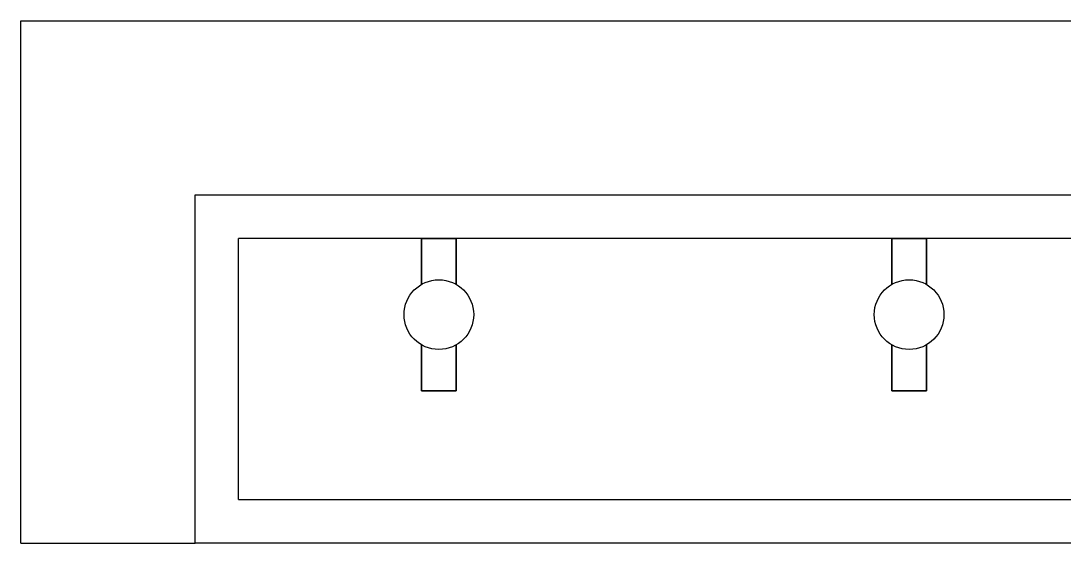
# Model space of a CAD drawing. Header units: millimetres. Extents: x -205 to 117945, y 114 to 103664.
# Drawn here: x 67395 to 68593, y 60464 to 61064 of the extents above; entities that cross this region are included whole.
import ezdxf

# ---------------------------------------------------------------- set-up
doc = ezdxf.new("R2010")
doc.units = ezdxf.units.MM
doc.layers.add('A-TOILET', color=252, linetype='Continuous')
doc.layers.add('A-WALL', color=3, linetype='Continuous')

msp = doc.modelspace()

# ---------------------------------------------------------------- linework, layer by layer
at = {"layer": 'A-TOILET'}
msp.add_line((71794.8, 60463.6), (67594.8, 60463.6), dxfattribs=at)
at = {"layer": 'A-TOILET', "flags": 128}
for points in [[(67644.8, 60513.6), (67644.8, 60813.6)], [(67644.8, 60513.6), (71744.8, 60513.6), (71744.8, 60813.6), (67644.8, 60813.6)]]:
    msp.add_lwpolyline(points, dxfattribs=at)
at = {"layer": 'A-TOILET'}
for points in [[(67854.8, 60760.7), (67854.8, 60813.6), (67894.8, 60813.6), (67894.8, 60760.7)], [(67894.8, 60760.7), (67894.8, 60813.6), (67854.8, 60813.6), (67854.8, 60760.7)], [(68394.8, 60760.7), (68394.8, 60813.6), (68434.8, 60813.6), (68434.8, 60760.7)], [(68434.8, 60760.7), (68434.8, 60813.6), (68394.8, 60813.6), (68394.8, 60760.7)], [(67894.8, 60691.4), (67894.8, 60638.6), (67854.8, 60638.6), (67854.8, 60691.4)], [(67854.8, 60691.4), (67854.8, 60638.6), (67894.8, 60638.6), (67894.8, 60691.4)], [(68434.8, 60691.4), (68434.8, 60638.6), (68394.8, 60638.6), (68394.8, 60691.4)], [(68394.8, 60691.4), (68394.8, 60638.6), (68434.8, 60638.6), (68434.8, 60691.4)]]:
    msp.add_lwpolyline(points, dxfattribs=at)
for centre in [(67874.8, 60726.1), (67874.8, 60726.1), (68414.8, 60726.1), (68414.8, 60726.1)]:
    msp.add_circle(centre, 40, dxfattribs=at)
at = {"layer": 'A-WALL', "flags": 128}
for points in [[(67394.8, 61063.6), (69594.8, 61063.6)], [(67394.8, 60463.6), (67394.8, 61063.6)], [(67594.8, 60463.6), (67594.8, 60863.6)], [(67594.8, 60863.6), (71794.8, 60863.6)], [(67394.8, 60463.6), (67594.8, 60463.6)]]:
    msp.add_lwpolyline(points, dxfattribs=at)

doc.saveas('drawing.dxf')
